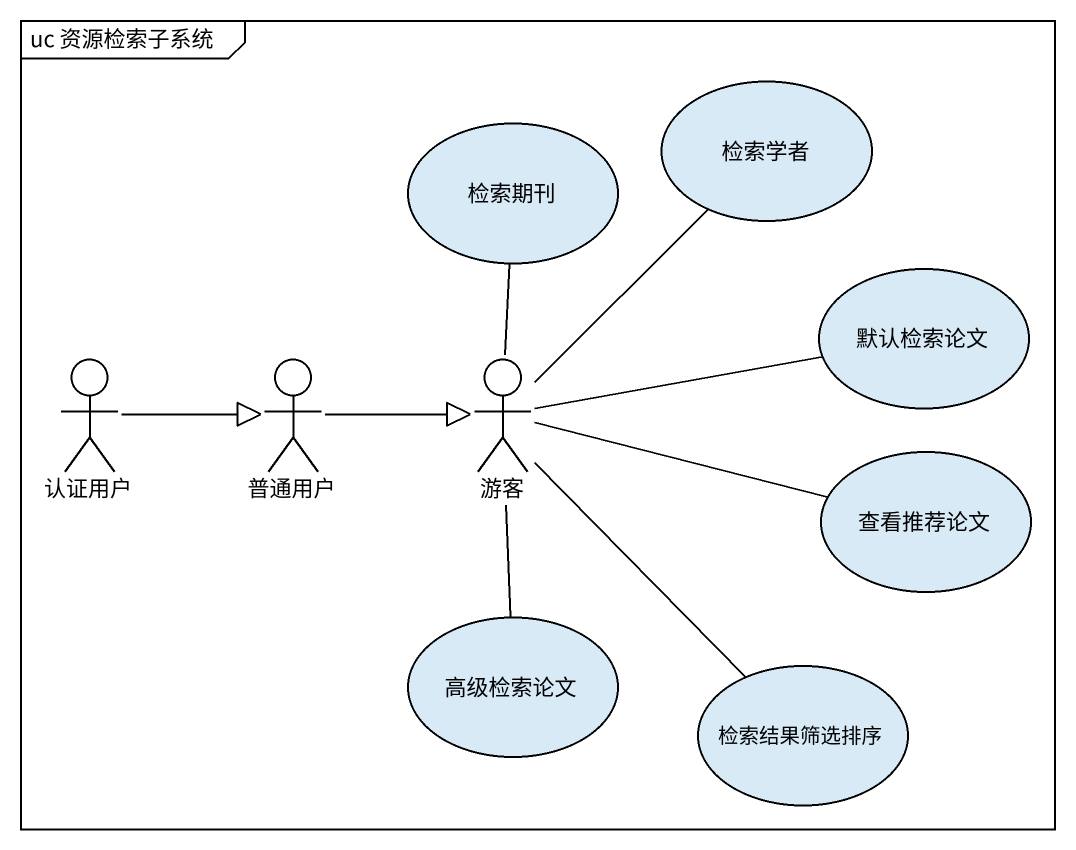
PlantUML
@startuml
mainframe uc 资源检索子系统
usecase 检索期刊
usecase 检索学者
usecase 默认检索论文
actor 认证用户
actor 普通用户
actor 游客
usecase 查看推荐论文
usecase 高级检索论文
usecase 检索结果筛选排序
认证用户 -right-|> 普通用户
普通用户 -right-|> 游客
游客 -up- 检索期刊
游客 -up- 检索学者
游客 -right- 默认检索论文
游客 -right- 查看推荐论文
游客 -- 高级检索论文
游客 -- 检索结果筛选排序
@enduml
